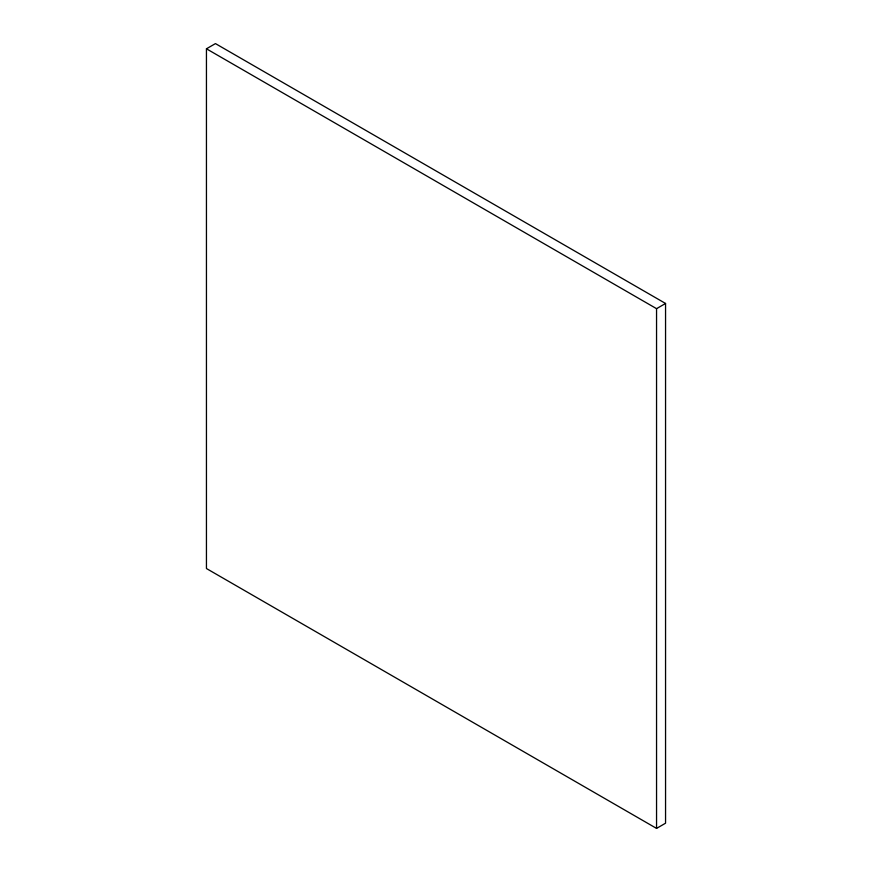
<?xml version="1.0" encoding="UTF-8"?>
<svg xmlns="http://www.w3.org/2000/svg" width="872" height="872" viewBox="0 0 872 872"><rect width="100%" height="100%" fill="white"/><g stroke="black" fill="none" stroke-linecap="round" stroke-linejoin="round"><path stroke-width="1.31" d="M206.446 48.799L215.449 43.6L665.554 303.467L665.554 823.201L656.551 828.4L206.446 568.533L206.446 48.799L656.551 308.666L665.554 303.467M656.551 308.666L656.551 828.4"/></g></svg>
